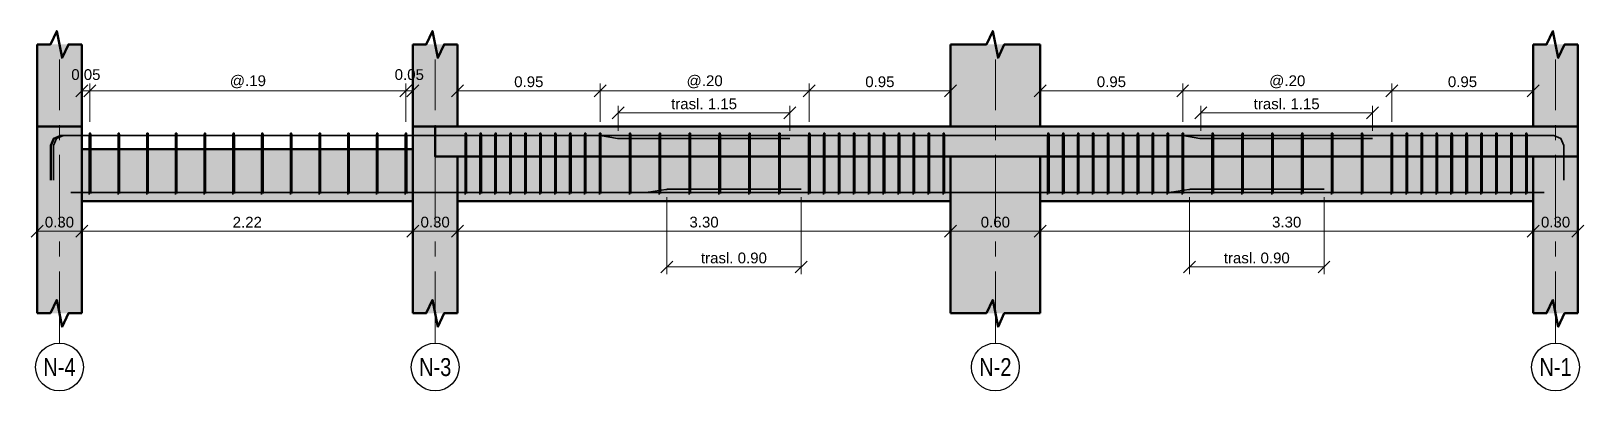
# Model space of a CAD drawing. Header units: metres. Extents: x 99 to 431, y 0 to 4.
# Drawn here: x 199.81 to 210.2, y 1.43 to 3.84 of the extents above; entities that cross this region are included whole.
import ezdxf
from ezdxf.enums import TextEntityAlignment as Align

# ---------------------------------------------------------------- set-up
doc = ezdxf.new("R2010")
doc.units = ezdxf.units.M
doc.linetypes.add('EJE40', pattern=[0.7, 0.48, -0.08, 0.06, -0.08])
for name, color, linetype, lineweight in [('E-ACERO', 1, 'Continuous', 35), ('E-CORTE', 7, 'Continuous', 50), ('E-CORTE-ACH', 254, 'Continuous', 0), ('E-COTA', 7, 'Continuous', 13), ('E-EJES', 1, 'Continuous', 18), ('E-EJES-ID', 7, 'Continuous', 25)]:
    doc.layers.add(name, color=color, linetype=linetype, lineweight=lineweight)
doc.styles.add('ARIAL', font='arial.ttf')
doc.dimstyles.new('COTA40', dxfattribs={"dimtxt": 0.072, "dimasz": 0.048, "dimexe": 0.048, "dimexo": 0.032, "dimgap": 0.024, "dimtad": 1, "dimzin": 0, "dimdsep": 46, "dimtxsty": 'ARIAL', "dimtsz": 0.04, "dimcen": 2.5, "dimclrd": 7, "dimclre": 7, "dimclrt": 7, "dimazin": 3, "dimtfac": 1, "dimtmove": 2, "dimatfit": 3, "dimlwd": 13, "dimlwe": 13})

msp = doc.modelspace()

# ---------------------------------------------------------------- hatches: boundary and pattern name
at = {"layer": 'E-CORTE-ACH'}
for points in [[(200.15, 3.2), (200, 3.2), (199.85, 3.2), (199.85, 3.75), (200.15, 3.75)], [(202.665, 3.2), (202.515, 3.2), (202.365, 3.2), (202.365, 3.75), (202.665, 3.75)], [(206.565, 3.2), (206.265, 3.2), (205.965, 3.2), (205.965, 3.75), (206.565, 3.75)], [(210.165, 3.2), (210.015, 3.2), (209.865, 3.2), (209.865, 3.75), (210.165, 3.75)], [(199.85, 3.2), (200.1242, 3.2), (200.15, 3.2), (200.15, 1.95), (199.85, 1.95)], [(202.365, 2.7), (202.365, 2.85), (202.365, 3), (202.365, 3.025), (202.365, 3.05), (202.365, 3.125), (202.365, 3.2), (202.44, 3.2), (202.515, 3.2), (202.515, 3.1), (202.515, 3), (202.59, 3), (202.665, 3), (202.665, 2.85), (202.665, 2.7), (202.665, 1.95), (202.365, 1.95)], [(202.515, 3.2), (203.0816, 3.2), (210.165, 3.2), (210.165, 3.1318), (210.165, 3), (203.0816, 3), (202.515, 3), (202.515, 3.1852)], [(201.2575, 2.7), (200.15, 2.7), (200.15, 2.875), (200.15, 3.05), (201.2575, 3.05), (202.365, 3.05), (202.365, 2.875), (202.365, 2.7)], [(204.315, 2.7), (202.665, 2.7), (202.665, 2.85), (202.665, 3), (204.315, 3), (205.965, 3), (205.965, 2.85), (205.965, 2.7)], [(206.265, 3), (206.565, 3), (206.565, 2.85), (206.565, 2.7), (206.565, 1.95), (205.965, 1.95), (205.965, 2.7), (205.965, 2.85), (205.965, 3)], [(208.215, 2.7), (206.565, 2.7), (206.565, 2.85), (206.565, 3), (208.215, 3), (209.865, 3), (209.865, 2.85), (209.865, 2.7)], [(209.865, 2.7), (209.865, 2.85), (209.865, 3), (210.015, 3), (210.165, 3), (210.165, 2.85), (210.165, 2.7), (210.165, 1.95), (209.865, 1.95)]]:
    msp.add_hatch(color=256, dxfattribs=at).paths.add_polyline_path(points)

# ---------------------------------------------------------------- linework, layer by layer
at = {"layer": 'E-ACERO'}
for points in [[(208.79, 3.1199), (207.6455, 3.1199), (207.64, 3.1201), (207.6345, 3.1208), (207.5191, 3.14), (207.5136, 3.1407), (207.5081, 3.1409), (200.0067, 3.1409), (199.9596, 3.1214), (199.9401, 3.0743), (199.9401, 2.8409)], [(208.79, 3.1199), (207.6455, 3.1199), (207.64, 3.1201), (207.6345, 3.1208), (207.5191, 3.14), (207.5136, 3.1407), (207.5081, 3.1409), (200.0107, 3.1409), (199.9636, 3.1214), (199.9441, 3.0743), (199.9441, 2.8409)], [(204.89, 3.1199), (203.7455, 3.1199), (203.74, 3.1201), (203.7345, 3.1208), (203.6191, 3.14), (203.6136, 3.1407), (203.6081, 3.1409), (200.0107, 3.1409), (199.9636, 3.1214), (199.9441, 3.0743), (199.9441, 2.8409)], [(208.79, 3.1199), (207.6455, 3.1199), (207.64, 3.1201), (207.6345, 3.1208), (207.5191, 3.14), (207.5136, 3.1407), (207.5081, 3.1409), (200.0267, 3.1409), (199.9796, 3.1214), (199.9601, 3.0743), (199.9601, 2.8409)], [(204.89, 3.1199), (203.7455, 3.1199), (203.74, 3.1201), (203.7345, 3.1208), (203.6191, 3.14), (203.6136, 3.1407), (203.6081, 3.1409), (200.0267, 3.1409), (199.9796, 3.1214), (199.9601, 3.0743), (199.9601, 2.8409)], [(200.2, 2.8393), (200.2, 3.1314), (200.2003, 3.1483), (200.201, 3.1552), (200.2084, 3.1552), (200.2092, 3.1483), (200.2095, 3.1314), (200.2095, 2.8104)], [(200.3922, 2.8393), (200.3922, 3.1314), (200.3925, 3.1483), (200.3933, 3.1552), (200.4007, 3.1552), (200.4014, 3.1483), (200.4018, 3.1314), (200.4018, 2.8104)], [(200.5845, 2.8393), (200.5845, 3.1314), (200.5848, 3.1483), (200.5856, 3.1552), (200.593, 3.1552), (200.5937, 3.1483), (200.594, 3.1314), (200.594, 2.8104)], [(200.7768, 2.8393), (200.7768, 3.1314), (200.7771, 3.1483), (200.7779, 3.1552), (200.7852, 3.1552), (200.786, 3.1483), (200.7863, 3.1314), (200.7863, 2.8104)], [(200.969, 2.8393), (200.969, 3.1314), (200.9694, 3.1483), (200.9701, 3.1552), (200.9775, 3.1552), (200.9783, 3.1483), (200.9786, 3.1314), (200.9786, 2.8104)], [(201.1613, 2.8393), (201.1613, 3.1314), (201.1616, 3.1483), (201.1624, 3.1552), (201.1698, 3.1552), (201.1705, 3.1483), (201.1708, 3.1314), (201.1708, 2.8104)], [(201.3536, 2.8393), (201.3536, 3.1314), (201.3539, 3.1483), (201.3547, 3.1552), (201.362, 3.1552), (201.3628, 3.1483), (201.3631, 3.1314), (201.3631, 2.8104)], [(201.5459, 2.8393), (201.5459, 3.1314), (201.5462, 3.1483), (201.5469, 3.1552), (201.5543, 3.1552), (201.5551, 3.1483), (201.5554, 3.1314), (201.5554, 2.8104)], [(201.7381, 2.8393), (201.7381, 3.1314), (201.7385, 3.1483), (201.7392, 3.1552), (201.7466, 3.1552), (201.7473, 3.1483), (201.7477, 3.1314), (201.7477, 2.8104)], [(201.9304, 2.8393), (201.9304, 3.1314), (201.9307, 3.1483), (201.9315, 3.1552), (201.9389, 3.1552), (201.9396, 3.1483), (201.9399, 3.1314), (201.9399, 2.8104)], [(202.1227, 2.8393), (202.1227, 3.1314), (202.123, 3.1483), (202.1238, 3.1552), (202.1311, 3.1552), (202.1319, 3.1483), (202.1322, 3.1314), (202.1322, 2.8104)], [(202.315, 2.8393), (202.315, 3.1314), (202.3153, 3.1483), (202.316, 3.1552), (202.3234, 3.1552), (202.3242, 3.1483), (202.3245, 3.1314), (202.3245, 2.8104)], [(202.715, 2.8393), (202.715, 3.1314), (202.7153, 3.1483), (202.716, 3.1552), (202.7234, 3.1552), (202.7242, 3.1483), (202.7245, 3.1314), (202.7245, 2.8104)], [(202.815, 2.8393), (202.815, 3.1314), (202.8153, 3.1483), (202.816, 3.1552), (202.8234, 3.1552), (202.8242, 3.1483), (202.8245, 3.1314), (202.8245, 2.8104)], [(202.915, 2.8393), (202.915, 3.1314), (202.9153, 3.1483), (202.916, 3.1552), (202.9234, 3.1552), (202.9242, 3.1483), (202.9245, 3.1314), (202.9245, 2.8104)], [(203.015, 2.8393), (203.015, 3.1314), (203.0153, 3.1483), (203.016, 3.1552), (203.0234, 3.1552), (203.0242, 3.1483), (203.0245, 3.1314), (203.0245, 2.8104)], [(203.115, 2.8393), (203.115, 3.1314), (203.1153, 3.1483), (203.116, 3.1552), (203.1234, 3.1552), (203.1242, 3.1483), (203.1245, 3.1314), (203.1245, 2.8104)], [(203.215, 2.8393), (203.215, 3.1314), (203.2153, 3.1483), (203.216, 3.1552), (203.2234, 3.1552), (203.2242, 3.1483), (203.2245, 3.1314), (203.2245, 2.8104)], [(203.315, 2.8393), (203.315, 3.1314), (203.3153, 3.1483), (203.316, 3.1552), (203.3234, 3.1552), (203.3242, 3.1483), (203.3245, 3.1314), (203.3245, 2.8104)], [(203.415, 2.8393), (203.415, 3.1314), (203.4153, 3.1483), (203.416, 3.1552), (203.4234, 3.1552), (203.4242, 3.1483), (203.4245, 3.1314), (203.4245, 2.8104)], [(203.515, 2.8393), (203.515, 3.1314), (203.5153, 3.1483), (203.516, 3.1552), (203.5234, 3.1552), (203.5242, 3.1483), (203.5245, 3.1314), (203.5245, 2.8104)], [(203.615, 2.8393), (203.615, 3.1314), (203.6153, 3.1483), (203.616, 3.1552), (203.6234, 3.1552), (203.6242, 3.1483), (203.6245, 3.1314), (203.6245, 2.8104)], [(210.0709, 2.8409), (210.0709, 3.0743), (210.0513, 3.1214), (210.0042, 3.1409), (203.74, 3.1409)], [(210.0709, 2.8409), (210.0709, 3.0743), (210.0513, 3.1214), (210.0042, 3.1409), (203.74, 3.1409)], [(203.815, 2.8393), (203.815, 3.1314), (203.8153, 3.1483), (203.816, 3.1552), (203.8234, 3.1552), (203.8242, 3.1483), (203.8245, 3.1314), (203.8245, 2.8104)], [(204.015, 2.8393), (204.015, 3.1314), (204.0153, 3.1483), (204.016, 3.1552), (204.0234, 3.1552), (204.0242, 3.1483), (204.0245, 3.1314), (204.0245, 2.8104)], [(204.215, 2.8393), (204.215, 3.1314), (204.2153, 3.1483), (204.216, 3.1552), (204.2234, 3.1552), (204.2242, 3.1483), (204.2245, 3.1314), (204.2245, 2.8104)], [(204.415, 2.8393), (204.415, 3.1314), (204.4153, 3.1483), (204.416, 3.1552), (204.4234, 3.1552), (204.4242, 3.1483), (204.4245, 3.1314), (204.4245, 2.8104)], [(204.615, 2.8393), (204.615, 3.1314), (204.6153, 3.1483), (204.616, 3.1552), (204.6234, 3.1552), (204.6242, 3.1483), (204.6245, 3.1314), (204.6245, 2.8104)], [(204.815, 2.8393), (204.815, 3.1314), (204.8153, 3.1483), (204.816, 3.1552), (204.8234, 3.1552), (204.8242, 3.1483), (204.8245, 3.1314), (204.8245, 2.8104)], [(205.015, 2.8393), (205.015, 3.1314), (205.0153, 3.1483), (205.016, 3.1552), (205.0234, 3.1552), (205.0242, 3.1483), (205.0245, 3.1314), (205.0245, 2.8104)], [(205.115, 2.8393), (205.115, 3.1314), (205.1153, 3.1483), (205.116, 3.1552), (205.1234, 3.1552), (205.1242, 3.1483), (205.1245, 3.1314), (205.1245, 2.8104)], [(205.215, 2.8393), (205.215, 3.1314), (205.2153, 3.1483), (205.216, 3.1552), (205.2234, 3.1552), (205.2242, 3.1483), (205.2245, 3.1314), (205.2245, 2.8104)], [(205.315, 2.8393), (205.315, 3.1314), (205.3153, 3.1483), (205.316, 3.1552), (205.3234, 3.1552), (205.3242, 3.1483), (205.3245, 3.1314), (205.3245, 2.8104)], [(205.415, 2.8393), (205.415, 3.1314), (205.4153, 3.1483), (205.416, 3.1552), (205.4234, 3.1552), (205.4242, 3.1483), (205.4245, 3.1314), (205.4245, 2.8104)], [(205.515, 2.8393), (205.515, 3.1314), (205.5153, 3.1483), (205.516, 3.1552), (205.5234, 3.1552), (205.5242, 3.1483), (205.5245, 3.1314), (205.5245, 2.8104)], [(205.615, 2.8393), (205.615, 3.1314), (205.6153, 3.1483), (205.616, 3.1552), (205.6234, 3.1552), (205.6242, 3.1483), (205.6245, 3.1314), (205.6245, 2.8104)], [(205.715, 2.8393), (205.715, 3.1314), (205.7153, 3.1483), (205.716, 3.1552), (205.7234, 3.1552), (205.7242, 3.1483), (205.7245, 3.1314), (205.7245, 2.8104)], [(205.815, 2.8393), (205.815, 3.1314), (205.8153, 3.1483), (205.816, 3.1552), (205.8234, 3.1552), (205.8242, 3.1483), (205.8245, 3.1314), (205.8245, 2.8104)], [(205.915, 2.8393), (205.915, 3.1314), (205.9153, 3.1483), (205.916, 3.1552), (205.9234, 3.1552), (205.9242, 3.1483), (205.9245, 3.1314), (205.9245, 2.8104)], [(206.615, 2.8393), (206.615, 3.1314), (206.6153, 3.1483), (206.616, 3.1552), (206.6234, 3.1552), (206.6242, 3.1483), (206.6245, 3.1314), (206.6245, 2.8104)], [(206.715, 2.8393), (206.715, 3.1314), (206.7153, 3.1483), (206.716, 3.1552), (206.7234, 3.1552), (206.7242, 3.1483), (206.7245, 3.1314), (206.7245, 2.8104)], [(206.815, 2.8393), (206.815, 3.1314), (206.8153, 3.1483), (206.816, 3.1552), (206.8234, 3.1552), (206.8242, 3.1483), (206.8245, 3.1314), (206.8245, 2.8104)], [(206.915, 2.8393), (206.915, 3.1314), (206.9153, 3.1483), (206.916, 3.1552), (206.9234, 3.1552), (206.9242, 3.1483), (206.9245, 3.1314), (206.9245, 2.8104)], [(207.015, 2.8393), (207.015, 3.1314), (207.0153, 3.1483), (207.016, 3.1552), (207.0234, 3.1552), (207.0242, 3.1483), (207.0245, 3.1314), (207.0245, 2.8104)], [(207.115, 2.8393), (207.115, 3.1314), (207.1153, 3.1483), (207.116, 3.1552), (207.1234, 3.1552), (207.1242, 3.1483), (207.1245, 3.1314), (207.1245, 2.8104)], [(207.215, 2.8393), (207.215, 3.1314), (207.2153, 3.1483), (207.216, 3.1552), (207.2234, 3.1552), (207.2242, 3.1483), (207.2245, 3.1314), (207.2245, 2.8104)], [(207.315, 2.8393), (207.315, 3.1314), (207.3153, 3.1483), (207.316, 3.1552), (207.3234, 3.1552), (207.3242, 3.1483), (207.3245, 3.1314), (207.3245, 2.8104)], [(207.415, 2.8393), (207.415, 3.1314), (207.4153, 3.1483), (207.416, 3.1552), (207.4234, 3.1552), (207.4242, 3.1483), (207.4245, 3.1314), (207.4245, 2.8104)], [(207.515, 2.8393), (207.515, 3.1314), (207.5153, 3.1483), (207.516, 3.1552), (207.5234, 3.1552), (207.5242, 3.1483), (207.5245, 3.1314), (207.5245, 2.8104)], [(210.0709, 2.8409), (210.0709, 3.0743), (210.0513, 3.1214), (210.0042, 3.1409), (207.64, 3.1409)], [(210.0709, 2.8409), (210.0709, 3.0743), (210.0513, 3.1214), (210.0042, 3.1409), (207.64, 3.1409)], [(210.0709, 2.8409), (210.0709, 3.0743), (210.0513, 3.1214), (210.0042, 3.1409), (207.64, 3.1409)], [(207.715, 2.8393), (207.715, 3.1314), (207.7153, 3.1483), (207.716, 3.1552), (207.7234, 3.1552), (207.7242, 3.1483), (207.7245, 3.1314), (207.7245, 2.8104)], [(207.915, 2.8393), (207.915, 3.1314), (207.9153, 3.1483), (207.916, 3.1552), (207.9234, 3.1552), (207.9242, 3.1483), (207.9245, 3.1314), (207.9245, 2.8104)], [(208.115, 2.8393), (208.115, 3.1314), (208.1153, 3.1483), (208.116, 3.1552), (208.1234, 3.1552), (208.1242, 3.1483), (208.1245, 3.1314), (208.1245, 2.8104)], [(208.315, 2.8393), (208.315, 3.1314), (208.3153, 3.1483), (208.316, 3.1552), (208.3234, 3.1552), (208.3242, 3.1483), (208.3245, 3.1314), (208.3245, 2.8104)], [(208.515, 2.8393), (208.515, 3.1314), (208.5153, 3.1483), (208.516, 3.1552), (208.5234, 3.1552), (208.5242, 3.1483), (208.5245, 3.1314), (208.5245, 2.8104)], [(208.715, 2.8393), (208.715, 3.1314), (208.7153, 3.1483), (208.716, 3.1552), (208.7234, 3.1552), (208.7242, 3.1483), (208.7245, 3.1314), (208.7245, 2.8104)], [(208.915, 2.8393), (208.915, 3.1314), (208.9153, 3.1483), (208.916, 3.1552), (208.9234, 3.1552), (208.9242, 3.1483), (208.9245, 3.1314), (208.9245, 2.8104)], [(209.015, 2.8393), (209.015, 3.1314), (209.0153, 3.1483), (209.016, 3.1552), (209.0234, 3.1552), (209.0242, 3.1483), (209.0245, 3.1314), (209.0245, 2.8104)], [(209.115, 2.8393), (209.115, 3.1314), (209.1153, 3.1483), (209.116, 3.1552), (209.1234, 3.1552), (209.1242, 3.1483), (209.1245, 3.1314), (209.1245, 2.8104)], [(209.215, 2.8393), (209.215, 3.1314), (209.2153, 3.1483), (209.216, 3.1552), (209.2234, 3.1552), (209.2242, 3.1483), (209.2245, 3.1314), (209.2245, 2.8104)], [(209.315, 2.8393), (209.315, 3.1314), (209.3153, 3.1483), (209.316, 3.1552), (209.3234, 3.1552), (209.3242, 3.1483), (209.3245, 3.1314), (209.3245, 2.8104)], [(209.415, 2.8393), (209.415, 3.1314), (209.4153, 3.1483), (209.416, 3.1552), (209.4234, 3.1552), (209.4242, 3.1483), (209.4245, 3.1314), (209.4245, 2.8104)], [(209.515, 2.8393), (209.515, 3.1314), (209.5153, 3.1483), (209.516, 3.1552), (209.5234, 3.1552), (209.5242, 3.1483), (209.5245, 3.1314), (209.5245, 2.8104)], [(209.615, 2.8393), (209.615, 3.1314), (209.6153, 3.1483), (209.616, 3.1552), (209.6234, 3.1552), (209.6242, 3.1483), (209.6245, 3.1314), (209.6245, 2.8104)], [(209.715, 2.8393), (209.715, 3.1314), (209.7153, 3.1483), (209.716, 3.1552), (209.7234, 3.1552), (209.7242, 3.1483), (209.7245, 3.1314), (209.7245, 2.8104)], [(209.815, 2.8393), (209.815, 3.1314), (209.8153, 3.1483), (209.816, 3.1552), (209.8234, 3.1552), (209.8242, 3.1483), (209.8245, 3.1314), (209.8245, 2.8104)], [(200.2, 2.8393), (200.2, 2.7854)], [(200.2095, 2.8104), (200.2095, 2.7733)], [(200.3922, 2.8393), (200.3922, 2.7854)], [(200.4018, 2.8104), (200.4018, 2.7733)], [(200.5845, 2.8393), (200.5845, 2.7854)], [(200.594, 2.8104), (200.594, 2.7733)], [(200.7768, 2.8393), (200.7768, 2.7854)], [(200.7863, 2.8104), (200.7863, 2.7733)], [(200.969, 2.8393), (200.969, 2.7854)], [(200.9786, 2.8104), (200.9786, 2.7733)], [(201.1613, 2.8393), (201.1613, 2.7854)], [(201.1708, 2.8104), (201.1708, 2.7733)], [(201.3536, 2.8393), (201.3536, 2.7854)], [(201.3631, 2.8104), (201.3631, 2.7733)], [(201.5459, 2.8393), (201.5459, 2.7854)], [(201.5554, 2.8104), (201.5554, 2.7733)], [(201.7381, 2.8393), (201.7381, 2.7854)], [(201.7477, 2.8104), (201.7477, 2.7733)], [(201.9304, 2.8393), (201.9304, 2.7854)], [(201.9399, 2.8104), (201.9399, 2.7733)], [(202.1227, 2.8393), (202.1227, 2.7854)], [(202.1322, 2.8104), (202.1322, 2.7733)], [(202.315, 2.8393), (202.315, 2.7854)], [(202.3245, 2.8104), (202.3245, 2.7733)], [(202.715, 2.8393), (202.715, 2.7854)], [(202.7245, 2.8104), (202.7245, 2.7733)], [(202.815, 2.8393), (202.815, 2.7854)], [(202.8245, 2.8104), (202.8245, 2.7733)], [(202.915, 2.8393), (202.915, 2.7854)], [(202.9245, 2.8104), (202.9245, 2.7733)], [(203.015, 2.8393), (203.015, 2.7854)], [(203.0245, 2.8104), (203.0245, 2.7733)], [(203.115, 2.8393), (203.115, 2.7854)], [(203.1245, 2.8104), (203.1245, 2.7733)], [(203.215, 2.8393), (203.215, 2.7854)], [(203.2245, 2.8104), (203.2245, 2.7733)], [(203.315, 2.8393), (203.315, 2.7854)], [(203.3245, 2.8104), (203.3245, 2.7733)], [(203.415, 2.8393), (203.415, 2.7854)], [(203.4245, 2.8104), (203.4245, 2.7733)], [(203.515, 2.8393), (203.515, 2.7854)], [(203.5245, 2.8104), (203.5245, 2.7733)], [(203.615, 2.8393), (203.615, 2.7854)], [(203.6245, 2.8104), (203.6245, 2.7733)], [(203.815, 2.8393), (203.815, 2.7854)], [(203.8245, 2.8104), (203.8245, 2.7733)], [(204.015, 2.8393), (204.015, 2.7854)], [(204.0245, 2.8104), (204.0245, 2.7733)], [(204.215, 2.8393), (204.215, 2.7854)], [(204.2245, 2.8104), (204.2245, 2.7733)], [(204.415, 2.8393), (204.415, 2.7854)], [(204.4245, 2.8104), (204.4245, 2.7733)], [(204.615, 2.8393), (204.615, 2.7854)], [(204.6245, 2.8104), (204.6245, 2.7733)], [(204.815, 2.8393), (204.815, 2.7854)], [(204.8245, 2.8104), (204.8245, 2.7733)], [(205.015, 2.8393), (205.015, 2.7854)], [(205.0245, 2.8104), (205.0245, 2.7733)], [(205.115, 2.8393), (205.115, 2.7854)], [(205.1245, 2.8104), (205.1245, 2.7733)], [(205.215, 2.8393), (205.215, 2.7854)], [(205.2245, 2.8104), (205.2245, 2.7733)], [(205.315, 2.8393), (205.315, 2.7854)], [(205.3245, 2.8104), (205.3245, 2.7733)], [(205.415, 2.8393), (205.415, 2.7854)], [(205.4245, 2.8104), (205.4245, 2.7733)], [(205.515, 2.8393), (205.515, 2.7854)], [(205.5245, 2.8104), (205.5245, 2.7733)], [(205.615, 2.8393), (205.615, 2.7854)], [(205.6245, 2.8104), (205.6245, 2.7733)], [(205.715, 2.8393), (205.715, 2.7854)], [(205.7245, 2.8104), (205.7245, 2.7733)], [(205.815, 2.8393), (205.815, 2.7854)], [(205.8245, 2.8104), (205.8245, 2.7733)], [(205.915, 2.8393), (205.915, 2.7854)], [(205.9245, 2.8104), (205.9245, 2.7733)], [(206.615, 2.8393), (206.615, 2.7854)], [(206.6245, 2.8104), (206.6245, 2.7733)], [(206.715, 2.8393), (206.715, 2.7854)], [(206.7245, 2.8104), (206.7245, 2.7733)], [(206.815, 2.8393), (206.815, 2.7854)], [(206.8245, 2.8104), (206.8245, 2.7733)], [(206.915, 2.8393), (206.915, 2.7854)], [(206.9245, 2.8104), (206.9245, 2.7733)], [(207.015, 2.8393), (207.015, 2.7854)], [(207.0245, 2.8104), (207.0245, 2.7733)], [(207.115, 2.8393), (207.115, 2.7854)], [(207.1245, 2.8104), (207.1245, 2.7733)], [(207.215, 2.8393), (207.215, 2.7854)], [(207.2245, 2.8104), (207.2245, 2.7733)], [(207.315, 2.8393), (207.315, 2.7854)], [(207.3245, 2.8104), (207.3245, 2.7733)], [(207.415, 2.8393), (207.415, 2.7854)], [(207.4245, 2.8104), (207.4245, 2.7733)], [(207.515, 2.8393), (207.515, 2.7854)], [(207.5245, 2.8104), (207.5245, 2.7733)], [(207.715, 2.8393), (207.715, 2.7854)], [(207.7245, 2.8104), (207.7245, 2.7733)], [(207.915, 2.8393), (207.915, 2.7854)], [(207.9245, 2.8104), (207.9245, 2.7733)], [(208.115, 2.8393), (208.115, 2.7854)], [(208.1245, 2.8104), (208.1245, 2.7733)], [(208.315, 2.8393), (208.315, 2.7854)], [(208.3245, 2.8104), (208.3245, 2.7733)], [(208.515, 2.8393), (208.515, 2.7854)], [(208.5245, 2.8104), (208.5245, 2.7733)], [(208.715, 2.8393), (208.715, 2.7854)], [(208.7245, 2.8104), (208.7245, 2.7733)], [(208.915, 2.8393), (208.915, 2.7854)], [(208.9245, 2.8104), (208.9245, 2.7733)], [(209.015, 2.8393), (209.015, 2.7854)], [(209.0245, 2.8104), (209.0245, 2.7733)], [(209.115, 2.8393), (209.115, 2.7854)], [(209.1245, 2.8104), (209.1245, 2.7733)], [(209.215, 2.8393), (209.215, 2.7854)], [(209.2245, 2.8104), (209.2245, 2.7733)], [(209.315, 2.8393), (209.315, 2.7854)], [(209.3245, 2.8104), (209.3245, 2.7733)], [(209.415, 2.8393), (209.415, 2.7854)], [(209.4245, 2.8104), (209.4245, 2.7733)], [(209.515, 2.8393), (209.515, 2.7854)], [(209.5245, 2.8104), (209.5245, 2.7733)], [(209.615, 2.8393), (209.615, 2.7854)], [(209.6245, 2.8104), (209.6245, 2.7733)], [(209.715, 2.8393), (209.715, 2.7854)], [(209.7245, 2.8104), (209.7245, 2.7733)], [(209.815, 2.8393), (209.815, 2.7854)], [(209.8245, 2.8104), (209.8245, 2.7733)], [(208.465, 2.7801), (207.5705, 2.7801), (207.565, 2.7799), (207.5595, 2.7792), (207.4441, 2.76), (207.4386, 2.7593), (207.4331, 2.759), (200.0771, 2.759)], [(204.965, 2.7801), (204.0705, 2.7801), (204.065, 2.7799), (204.0595, 2.7792), (203.9441, 2.76), (203.9386, 2.7593), (203.9331, 2.759), (200.0771, 2.759)], [(208.465, 2.7801), (207.5705, 2.7801), (207.565, 2.7799), (207.5595, 2.7792), (207.4441, 2.76), (207.4386, 2.7593), (207.4331, 2.759), (200.0771, 2.759)], [(204.965, 2.7801), (204.0705, 2.7801), (204.065, 2.7799), (204.0595, 2.7792), (203.9441, 2.76), (203.9386, 2.7593), (203.9331, 2.759), (200.0771, 2.759)], [(200.2, 2.7854), (200.2, 2.7686)], [(200.2, 2.7686), (200.2, 2.7595)], [(200.2, 2.7595), (200.2, 2.7517)], [(200.2, 2.7517), (200.2, 2.7448)], [(200.2095, 2.7733), (200.2095, 2.7565)], [(200.2095, 2.7565), (200.2095, 2.7513)], [(200.3922, 2.7854), (200.3922, 2.7686)], [(200.3922, 2.7686), (200.3922, 2.7595)], [(200.3922, 2.7595), (200.3922, 2.7517)], [(200.3922, 2.7517), (200.3922, 2.7448)], [(200.4018, 2.7733), (200.4018, 2.7565)], [(200.4018, 2.7565), (200.4018, 2.7513)], [(200.5845, 2.7854), (200.5845, 2.7686)], [(200.5845, 2.7686), (200.5845, 2.7595)], [(200.5845, 2.7595), (200.5845, 2.7517)], [(200.5845, 2.7517), (200.5845, 2.7448)], [(200.594, 2.7733), (200.594, 2.7565)], [(200.594, 2.7565), (200.594, 2.7513)], [(200.7768, 2.7854), (200.7768, 2.7686)], [(200.7768, 2.7686), (200.7768, 2.7595)], [(200.7768, 2.7595), (200.7768, 2.7517)], [(200.7768, 2.7517), (200.7768, 2.7448)], [(200.7863, 2.7733), (200.7863, 2.7565)], [(200.7863, 2.7565), (200.7863, 2.7513)], [(200.969, 2.7854), (200.969, 2.7686)], [(200.969, 2.7686), (200.969, 2.7595)], [(200.969, 2.7595), (200.969, 2.7517)], [(200.969, 2.7517), (200.969, 2.7448)], [(200.9786, 2.7733), (200.9786, 2.7565)], [(200.9786, 2.7565), (200.9786, 2.7513)], [(201.1613, 2.7854), (201.1613, 2.7686)], [(201.1613, 2.7686), (201.1613, 2.7595)], [(201.1613, 2.7595), (201.1613, 2.7517)], [(201.1613, 2.7517), (201.1613, 2.7448)], [(201.1708, 2.7733), (201.1708, 2.7565)], [(201.1708, 2.7565), (201.1708, 2.7513)], [(201.3536, 2.7854), (201.3536, 2.7686)], [(201.3536, 2.7686), (201.3536, 2.7595)], [(201.3536, 2.7595), (201.3536, 2.7517)], [(201.3536, 2.7517), (201.3536, 2.7448)], [(201.3631, 2.7733), (201.3631, 2.7565)], [(201.3631, 2.7565), (201.3631, 2.7513)], [(201.5459, 2.7854), (201.5459, 2.7686)], [(201.5459, 2.7686), (201.5459, 2.7595)], [(201.5459, 2.7595), (201.5459, 2.7517)], [(201.5459, 2.7517), (201.5459, 2.7448)], [(201.5554, 2.7733), (201.5554, 2.7565)], [(201.5554, 2.7565), (201.5554, 2.7513)], [(201.7381, 2.7854), (201.7381, 2.7686)], [(201.7381, 2.7686), (201.7381, 2.7595)], [(201.7381, 2.7595), (201.7381, 2.7517)], [(201.7381, 2.7517), (201.7381, 2.7448)], [(201.7477, 2.7733), (201.7477, 2.7565)], [(201.7477, 2.7565), (201.7477, 2.7513)], [(201.9304, 2.7854), (201.9304, 2.7686)], [(201.9304, 2.7686), (201.9304, 2.7595)], [(201.9304, 2.7595), (201.9304, 2.7517)], [(201.9304, 2.7517), (201.9304, 2.7448)], [(201.9399, 2.7733), (201.9399, 2.7565)], [(201.9399, 2.7565), (201.9399, 2.7513)], [(202.1227, 2.7854), (202.1227, 2.7686)], [(202.1227, 2.7686), (202.1227, 2.7595)], [(202.1227, 2.7595), (202.1227, 2.7517)], [(202.1227, 2.7517), (202.1227, 2.7448)], [(202.1322, 2.7733), (202.1322, 2.7565)], [(202.1322, 2.7565), (202.1322, 2.7513)], [(202.315, 2.7854), (202.315, 2.7686)], [(202.315, 2.7686), (202.315, 2.7595)], [(202.315, 2.7595), (202.315, 2.7517)], [(202.315, 2.7517), (202.315, 2.7448)], [(202.3245, 2.7733), (202.3245, 2.7565)], [(202.3245, 2.7565), (202.3245, 2.7513)], [(202.715, 2.7854), (202.715, 2.7686)], [(202.715, 2.7686), (202.715, 2.7595)], [(202.715, 2.7595), (202.715, 2.7517)], [(202.715, 2.7517), (202.715, 2.7448)], [(202.7245, 2.7733), (202.7245, 2.7565)], [(202.7245, 2.7565), (202.7245, 2.7513)], [(202.815, 2.7854), (202.815, 2.7686)], [(202.815, 2.7686), (202.815, 2.7595)], [(202.815, 2.7595), (202.815, 2.7517)], [(202.815, 2.7517), (202.815, 2.7448)], [(202.8245, 2.7733), (202.8245, 2.7565)], [(202.8245, 2.7565), (202.8245, 2.7513)], [(202.915, 2.7854), (202.915, 2.7686)], [(202.915, 2.7686), (202.915, 2.7595)], [(202.915, 2.7595), (202.915, 2.7517)], [(202.915, 2.7517), (202.915, 2.7448)], [(202.9245, 2.7733), (202.9245, 2.7565)], [(202.9245, 2.7565), (202.9245, 2.7513)], [(203.015, 2.7854), (203.015, 2.7686)], [(203.015, 2.7686), (203.015, 2.7595)], [(203.015, 2.7595), (203.015, 2.7517)], [(203.015, 2.7517), (203.015, 2.7448)], [(203.0245, 2.7733), (203.0245, 2.7565)], [(203.0245, 2.7565), (203.0245, 2.7513)], [(203.115, 2.7854), (203.115, 2.7686)], [(203.115, 2.7686), (203.115, 2.7595)], [(203.115, 2.7595), (203.115, 2.7517)], [(203.115, 2.7517), (203.115, 2.7448)], [(203.1245, 2.7733), (203.1245, 2.7565)], [(203.1245, 2.7565), (203.1245, 2.7513)], [(203.215, 2.7854), (203.215, 2.7686)], [(203.215, 2.7686), (203.215, 2.7595)], [(203.215, 2.7595), (203.215, 2.7517)], [(203.215, 2.7517), (203.215, 2.7448)], [(203.2245, 2.7733), (203.2245, 2.7565)], [(203.2245, 2.7565), (203.2245, 2.7513)], [(203.315, 2.7854), (203.315, 2.7686)], [(203.315, 2.7686), (203.315, 2.7595)], [(203.315, 2.7595), (203.315, 2.7517)], [(203.315, 2.7517), (203.315, 2.7448)], [(203.3245, 2.7733), (203.3245, 2.7565)], [(203.3245, 2.7565), (203.3245, 2.7513)], [(203.415, 2.7854), (203.415, 2.7686)], [(203.415, 2.7686), (203.415, 2.7595)], [(203.415, 2.7595), (203.415, 2.7517)], [(203.415, 2.7517), (203.415, 2.7448)], [(203.4245, 2.7733), (203.4245, 2.7565)], [(203.4245, 2.7565), (203.4245, 2.7513)], [(203.515, 2.7854), (203.515, 2.7686)], [(203.515, 2.7686), (203.515, 2.7595)], [(203.515, 2.7595), (203.515, 2.7517)], [(203.515, 2.7517), (203.515, 2.7448)], [(203.5245, 2.7733), (203.5245, 2.7565)], [(203.5245, 2.7565), (203.5245, 2.7513)], [(203.615, 2.7854), (203.615, 2.7686)], [(203.615, 2.7686), (203.615, 2.7595)], [(203.615, 2.7595), (203.615, 2.7517)], [(203.615, 2.7517), (203.615, 2.7448)], [(203.6245, 2.7733), (203.6245, 2.7565)], [(203.6245, 2.7565), (203.6245, 2.7513)], [(203.815, 2.7854), (203.815, 2.7686)], [(203.815, 2.7686), (203.815, 2.7595)], [(203.815, 2.7595), (203.815, 2.7517)], [(203.815, 2.7517), (203.815, 2.7448)], [(203.8245, 2.7733), (203.8245, 2.7565)], [(203.8245, 2.7565), (203.8245, 2.7513)], [(204.015, 2.7854), (204.015, 2.7686)], [(204.015, 2.7686), (204.015, 2.7595)], [(204.015, 2.7595), (204.015, 2.7517)], [(204.015, 2.7517), (204.015, 2.7448)], [(204.0245, 2.7733), (204.0245, 2.7565)], [(204.0245, 2.7565), (204.0245, 2.7513)], [(209.9378, 2.759), (204.065, 2.759)], [(209.9378, 2.759), (204.065, 2.759)], [(204.215, 2.7854), (204.215, 2.7686)], [(204.215, 2.7686), (204.215, 2.7595)], [(204.215, 2.7595), (204.215, 2.7517)], [(204.215, 2.7517), (204.215, 2.7448)], [(204.2245, 2.7733), (204.2245, 2.7565)], [(204.2245, 2.7565), (204.2245, 2.7513)], [(204.415, 2.7854), (204.415, 2.7686)], [(204.415, 2.7686), (204.415, 2.7595)], [(204.415, 2.7595), (204.415, 2.7517)], [(204.415, 2.7517), (204.415, 2.7448)], [(204.4245, 2.7733), (204.4245, 2.7565)], [(204.4245, 2.7565), (204.4245, 2.7513)], [(204.615, 2.7854), (204.615, 2.7686)], [(204.615, 2.7686), (204.615, 2.7595)], [(204.615, 2.7595), (204.615, 2.7517)], [(204.615, 2.7517), (204.615, 2.7448)], [(204.6245, 2.7733), (204.6245, 2.7565)], [(204.6245, 2.7565), (204.6245, 2.7513)], [(204.815, 2.7854), (204.815, 2.7686)], [(204.815, 2.7686), (204.815, 2.7595)], [(204.815, 2.7595), (204.815, 2.7517)], [(204.815, 2.7517), (204.815, 2.7448)], [(204.8245, 2.7733), (204.8245, 2.7565)], [(204.8245, 2.7565), (204.8245, 2.7513)], [(205.015, 2.7854), (205.015, 2.7686)], [(205.015, 2.7686), (205.015, 2.7595)], [(205.015, 2.7595), (205.015, 2.7517)], [(205.015, 2.7517), (205.015, 2.7448)], [(205.0245, 2.7733), (205.0245, 2.7565)], [(205.0245, 2.7565), (205.0245, 2.7513)], [(205.115, 2.7854), (205.115, 2.7686)], [(205.115, 2.7686), (205.115, 2.7595)], [(205.115, 2.7595), (205.115, 2.7517)], [(205.115, 2.7517), (205.115, 2.7448)], [(205.1245, 2.7733), (205.1245, 2.7565)], [(205.1245, 2.7565), (205.1245, 2.7513)], [(205.215, 2.7854), (205.215, 2.7686)], [(205.215, 2.7686), (205.215, 2.7595)], [(205.215, 2.7595), (205.215, 2.7517)], [(205.215, 2.7517), (205.215, 2.7448)], [(205.2245, 2.7733), (205.2245, 2.7565)], [(205.2245, 2.7565), (205.2245, 2.7513)], [(205.315, 2.7854), (205.315, 2.7686)], [(205.315, 2.7686), (205.315, 2.7595)], [(205.315, 2.7595), (205.315, 2.7517)], [(205.315, 2.7517), (205.315, 2.7448)], [(205.3245, 2.7733), (205.3245, 2.7565)], [(205.3245, 2.7565), (205.3245, 2.7513)], [(205.415, 2.7854), (205.415, 2.7686)], [(205.415, 2.7686), (205.415, 2.7595)], [(205.415, 2.7595), (205.415, 2.7517)], [(205.415, 2.7517), (205.415, 2.7448)], [(205.4245, 2.7733), (205.4245, 2.7565)], [(205.4245, 2.7565), (205.4245, 2.7513)], [(205.515, 2.7854), (205.515, 2.7686)], [(205.515, 2.7686), (205.515, 2.7595)], [(205.515, 2.7595), (205.515, 2.7517)], [(205.515, 2.7517), (205.515, 2.7448)], [(205.5245, 2.7733), (205.5245, 2.7565)], [(205.5245, 2.7565), (205.5245, 2.7513)], [(205.615, 2.7854), (205.615, 2.7686)], [(205.615, 2.7686), (205.615, 2.7595)], [(205.615, 2.7595), (205.615, 2.7517)], [(205.615, 2.7517), (205.615, 2.7448)], [(205.6245, 2.7733), (205.6245, 2.7565)], [(205.6245, 2.7565), (205.6245, 2.7513)], [(205.715, 2.7854), (205.715, 2.7686)], [(205.715, 2.7686), (205.715, 2.7595)], [(205.715, 2.7595), (205.715, 2.7517)], [(205.715, 2.7517), (205.715, 2.7448)], [(205.7245, 2.7733), (205.7245, 2.7565)], [(205.7245, 2.7565), (205.7245, 2.7513)], [(205.815, 2.7854), (205.815, 2.7686)], [(205.815, 2.7686), (205.815, 2.7595)], [(205.815, 2.7595), (205.815, 2.7517)], [(205.815, 2.7517), (205.815, 2.7448)], [(205.8245, 2.7733), (205.8245, 2.7565)], [(205.8245, 2.7565), (205.8245, 2.7513)], [(205.915, 2.7854), (205.915, 2.7686)], [(205.915, 2.7686), (205.915, 2.7595)], [(205.915, 2.7595), (205.915, 2.7517)], [(205.915, 2.7517), (205.915, 2.7448)], [(205.9245, 2.7733), (205.9245, 2.7565)], [(205.9245, 2.7565), (205.9245, 2.7513)], [(206.615, 2.7854), (206.615, 2.7686)], [(206.615, 2.7686), (206.615, 2.7595)], [(206.615, 2.7595), (206.615, 2.7517)], [(206.615, 2.7517), (206.615, 2.7448)], [(206.6245, 2.7733), (206.6245, 2.7565)], [(206.6245, 2.7565), (206.6245, 2.7513)], [(206.715, 2.7854), (206.715, 2.7686)], [(206.715, 2.7686), (206.715, 2.7595)], [(206.715, 2.7595), (206.715, 2.7517)], [(206.715, 2.7517), (206.715, 2.7448)], [(206.7245, 2.7733), (206.7245, 2.7565)], [(206.7245, 2.7565), (206.7245, 2.7513)], [(206.815, 2.7854), (206.815, 2.7686)], [(206.815, 2.7686), (206.815, 2.7595)], [(206.815, 2.7595), (206.815, 2.7517)], [(206.815, 2.7517), (206.815, 2.7448)], [(206.8245, 2.7733), (206.8245, 2.7565)], [(206.8245, 2.7565), (206.8245, 2.7513)], [(206.915, 2.7854), (206.915, 2.7686)], [(206.915, 2.7686), (206.915, 2.7595)], [(206.915, 2.7595), (206.915, 2.7517)], [(206.915, 2.7517), (206.915, 2.7448)], [(206.9245, 2.7733), (206.9245, 2.7565)], [(206.9245, 2.7565), (206.9245, 2.7513)], [(207.015, 2.7854), (207.015, 2.7686)], [(207.015, 2.7686), (207.015, 2.7595)], [(207.015, 2.7595), (207.015, 2.7517)], [(207.015, 2.7517), (207.015, 2.7448)], [(207.0245, 2.7733), (207.0245, 2.7565)], [(207.0245, 2.7565), (207.0245, 2.7513)], [(207.115, 2.7854), (207.115, 2.7686)], [(207.115, 2.7686), (207.115, 2.7595)], [(207.115, 2.7595), (207.115, 2.7517)], [(207.115, 2.7517), (207.115, 2.7448)], [(207.1245, 2.7733), (207.1245, 2.7565)], [(207.1245, 2.7565), (207.1245, 2.7513)], [(207.215, 2.7854), (207.215, 2.7686)], [(207.215, 2.7686), (207.215, 2.7595)], [(207.215, 2.7595), (207.215, 2.7517)], [(207.215, 2.7517), (207.215, 2.7448)], [(207.2245, 2.7733), (207.2245, 2.7565)], [(207.2245, 2.7565), (207.2245, 2.7513)], [(207.315, 2.7854), (207.315, 2.7686)], [(207.315, 2.7686), (207.315, 2.7595)], [(207.315, 2.7595), (207.315, 2.7517)], [(207.315, 2.7517), (207.315, 2.7448)], [(207.3245, 2.7733), (207.3245, 2.7565)], [(207.3245, 2.7565), (207.3245, 2.7513)], [(207.415, 2.7854), (207.415, 2.7686)], [(207.415, 2.7686), (207.415, 2.7595)], [(207.415, 2.7595), (207.415, 2.7517)], [(207.415, 2.7517), (207.415, 2.7448)], [(207.4245, 2.7733), (207.4245, 2.7565)], [(207.4245, 2.7565), (207.4245, 2.7513)], [(207.515, 2.7854), (207.515, 2.7686)], [(207.515, 2.7686), (207.515, 2.7595)], [(207.515, 2.7595), (207.515, 2.7517)], [(207.515, 2.7517), (207.515, 2.7448)], [(207.5245, 2.7733), (207.5245, 2.7565)], [(207.5245, 2.7565), (207.5245, 2.7513)], [(209.9378, 2.759), (207.565, 2.759)], [(209.9378, 2.759), (207.565, 2.759)], [(207.715, 2.7854), (207.715, 2.7686)], [(207.715, 2.7686), (207.715, 2.7595)], [(207.715, 2.7595), (207.715, 2.7517)], [(207.715, 2.7517), (207.715, 2.7448)], [(207.7245, 2.7733), (207.7245, 2.7565)], [(207.7245, 2.7565), (207.7245, 2.7513)], [(207.915, 2.7854), (207.915, 2.7686)], [(207.915, 2.7686), (207.915, 2.7595)], [(207.915, 2.7595), (207.915, 2.7517)], [(207.915, 2.7517), (207.915, 2.7448)], [(207.9245, 2.7733), (207.9245, 2.7565)], [(207.9245, 2.7565), (207.9245, 2.7513)], [(208.115, 2.7854), (208.115, 2.7686)], [(208.115, 2.7686), (208.115, 2.7595)], [(208.115, 2.7595), (208.115, 2.7517)], [(208.115, 2.7517), (208.115, 2.7448)], [(208.1245, 2.7733), (208.1245, 2.7565)], [(208.1245, 2.7565), (208.1245, 2.7513)], [(208.315, 2.7854), (208.315, 2.7686)], [(208.315, 2.7686), (208.315, 2.7595)], [(208.315, 2.7595), (208.315, 2.7517)], [(208.315, 2.7517), (208.315, 2.7448)], [(208.3245, 2.7733), (208.3245, 2.7565)], [(208.3245, 2.7565), (208.3245, 2.7513)], [(208.515, 2.7854), (208.515, 2.7686)], [(208.515, 2.7686), (208.515, 2.7595)], [(208.515, 2.7595), (208.515, 2.7517)], [(208.515, 2.7517), (208.515, 2.7448)], [(208.5245, 2.7733), (208.5245, 2.7565)], [(208.5245, 2.7565), (208.5245, 2.7513)], [(208.715, 2.7854), (208.715, 2.7686)], [(208.715, 2.7686), (208.715, 2.7595)], [(208.715, 2.7595), (208.715, 2.7517)], [(208.715, 2.7517), (208.715, 2.7448)], [(208.7245, 2.7733), (208.7245, 2.7565)], [(208.7245, 2.7565), (208.7245, 2.7513)], [(208.915, 2.7854), (208.915, 2.7686)], [(208.915, 2.7686), (208.915, 2.7595)], [(208.915, 2.7595), (208.915, 2.7517)], [(208.915, 2.7517), (208.915, 2.7448)], [(208.9245, 2.7733), (208.9245, 2.7565)], [(208.9245, 2.7565), (208.9245, 2.7513)], [(209.015, 2.7854), (209.015, 2.7686)], [(209.015, 2.7686), (209.015, 2.7595)], [(209.015, 2.7595), (209.015, 2.7517)], [(209.015, 2.7517), (209.015, 2.7448)], [(209.0245, 2.7733), (209.0245, 2.7565)], [(209.0245, 2.7565), (209.0245, 2.7513)], [(209.115, 2.7854), (209.115, 2.7686)], [(209.115, 2.7686), (209.115, 2.7595)], [(209.115, 2.7595), (209.115, 2.7517)], [(209.115, 2.7517), (209.115, 2.7448)], [(209.1245, 2.7733), (209.1245, 2.7565)], [(209.1245, 2.7565), (209.1245, 2.7513)], [(209.215, 2.7854), (209.215, 2.7686)], [(209.215, 2.7686), (209.215, 2.7595)], [(209.215, 2.7595), (209.215, 2.7517)], [(209.215, 2.7517), (209.215, 2.7448)], [(209.2245, 2.7733), (209.2245, 2.7565)], [(209.2245, 2.7565), (209.2245, 2.7513)], [(209.315, 2.7854), (209.315, 2.7686)], [(209.315, 2.7686), (209.315, 2.7595)], [(209.315, 2.7595), (209.315, 2.7517)], [(209.315, 2.7517), (209.315, 2.7448)], [(209.3245, 2.7733), (209.3245, 2.7565)], [(209.3245, 2.7565), (209.3245, 2.7513)], [(209.415, 2.7854), (209.415, 2.7686)], [(209.415, 2.7686), (209.415, 2.7595)], [(209.415, 2.7595), (209.415, 2.7517)], [(209.415, 2.7517), (209.415, 2.7448)], [(209.4245, 2.7733), (209.4245, 2.7565)], [(209.4245, 2.7565), (209.4245, 2.7513)], [(209.515, 2.7854), (209.515, 2.7686)], [(209.515, 2.7686), (209.515, 2.7595)], [(209.515, 2.7595), (209.515, 2.7517)], [(209.515, 2.7517), (209.515, 2.7448)], [(209.5245, 2.7733), (209.5245, 2.7565)], [(209.5245, 2.7565), (209.5245, 2.7513)], [(209.615, 2.7854), (209.615, 2.7686)], [(209.615, 2.7686), (209.615, 2.7595)], [(209.615, 2.7595), (209.615, 2.7517)], [(209.615, 2.7517), (209.615, 2.7448)], [(209.6245, 2.7733), (209.6245, 2.7565)], [(209.6245, 2.7565), (209.6245, 2.7513)], [(209.715, 2.7854), (209.715, 2.7686)], [(209.715, 2.7686), (209.715, 2.7595)], [(209.715, 2.7595), (209.715, 2.7517)], [(209.715, 2.7517), (209.715, 2.7448)], [(209.7245, 2.7733), (209.7245, 2.7565)], [(209.7245, 2.7565), (209.7245, 2.7513)], [(209.815, 2.7854), (209.815, 2.7686)], [(209.815, 2.7686), (209.815, 2.7595)], [(209.815, 2.7595), (209.815, 2.7517)], [(209.815, 2.7517), (209.815, 2.7448)], [(209.8245, 2.7733), (209.8245, 2.7565)], [(209.8245, 2.7565), (209.8245, 2.7513)]]:
    msp.add_lwpolyline(points, dxfattribs=at)
at = {"layer": 'E-CORTE'}
for points in [[(199.85, 3.7499), (199.94, 3.7499), (199.982, 3.8399), (200.018, 3.6599), (200.06, 3.7499), (200.15, 3.7499)], [(200.15, 3.2), (200, 3.2), (199.85, 3.2), (199.85, 3.7499)], [(200.15, 3.7499), (200.15, 3.2)], [(202.365, 3.7499), (202.455, 3.7499), (202.497, 3.8399), (202.533, 3.6599), (202.575, 3.7499), (202.665, 3.7499)], [(202.665, 3.2), (202.515, 3.2), (202.365, 3.2), (202.365, 3.7499)], [(202.665, 3.7499), (202.665, 3.2)], [(205.965, 3.7499), (206.205, 3.7499), (206.247, 3.8399), (206.283, 3.6599), (206.325, 3.7499), (206.565, 3.7499)], [(206.565, 3.2), (206.265, 3.2), (205.965, 3.2), (205.965, 3.7499)], [(206.565, 3.7499), (206.565, 3.2)], [(209.865, 3.7499), (209.955, 3.7499), (209.997, 3.8399), (210.033, 3.6599), (210.075, 3.7499), (210.165, 3.7499)], [(210.165, 3.2), (210.015, 3.2), (209.865, 3.2), (209.865, 3.7499)], [(210.165, 3.7499), (210.165, 3.2)], [(199.85, 3.2), (200.1242, 3.2), (200.15, 3.2), (200.15, 1.9501)], [(199.85, 1.9501), (199.85, 3.2)], [(202.365, 2.7), (202.365, 2.85), (202.365, 3), (202.365, 3.025), (202.365, 3.05), (202.365, 3.125), (202.365, 3.2), (202.44, 3.2), (202.515, 3.2), (202.515, 3.1), (202.515, 3), (202.59, 3), (202.665, 3), (202.665, 2.85), (202.665, 2.7), (202.665, 1.9501)], [(202.515, 3.2), (203.0816, 3.2), (210.165, 3.2), (210.165, 3.1318), (210.165, 3), (203.0816, 3), (202.515, 3), (202.515, 3.1852), (202.515, 3.2)], [(201.2575, 2.7), (200.15, 2.7), (200.15, 2.875), (200.15, 3.05), (201.2575, 3.05), (202.365, 3.05), (202.365, 2.875), (202.365, 2.7), (201.2575, 2.7)], [(204.315, 2.7), (202.665, 2.7), (202.665, 2.85), (202.665, 3), (204.315, 3), (205.965, 3), (205.965, 2.85), (205.965, 2.7), (204.315, 2.7)], [(205.965, 1.9501), (205.965, 2.7), (205.965, 2.85), (205.965, 3), (206.265, 3)], [(206.265, 3), (206.565, 3), (206.565, 2.85), (206.565, 2.7), (206.565, 1.9501)], [(208.215, 2.7), (206.565, 2.7), (206.565, 2.85), (206.565, 3), (208.215, 3), (209.865, 3), (209.865, 2.85), (209.865, 2.7), (208.215, 2.7)], [(209.865, 2.7), (209.865, 2.85), (209.865, 3), (210.015, 3), (210.165, 3), (210.165, 2.85), (210.165, 2.7), (210.165, 1.9501)], [(202.365, 1.9501), (202.365, 2.7)], [(209.865, 1.9501), (209.865, 2.7)], [(200.15, 1.9501), (200.06, 1.9501), (200.018, 1.8601), (199.982, 2.0401), (199.94, 1.9501), (199.85, 1.9501)], [(202.665, 1.9501), (202.575, 1.9501), (202.533, 1.8601), (202.497, 2.0401), (202.455, 1.9501), (202.365, 1.9501)], [(206.565, 1.9501), (206.325, 1.9501), (206.283, 1.8601), (206.247, 2.0401), (206.205, 1.9501), (205.965, 1.9501)], [(210.165, 1.9501), (210.075, 1.9501), (210.033, 1.8601), (209.997, 2.0401), (209.955, 1.9501), (209.865, 1.9501)]]:
    msp.add_lwpolyline(points, dxfattribs=at)
at = {"layer": 'E-EJES', "linetype": 'EJE40'}
for p, q in [((200, 1.75), (200, 3.65)), ((202.515, 1.75), (202.515, 3.65)), ((206.265, 1.75), (206.265, 3.65)), ((210.015, 1.75), (210.015, 3.65))]:
    msp.add_line(p, q, dxfattribs=at)
at = {"layer": 'E-EJES-ID'}
for centre in [(200, 1.59), (202.515, 1.59), (206.265, 1.59), (210.015, 1.59)]:
    msp.add_circle(centre, 0.16, dxfattribs=at)

# ---------------------------------------------------------------- texts
at = {"layer": 'E-EJES-ID', "style": 'ARIAL', "width": 0.8}
for s, p in [('N-4', (200, 1.59)), ('N-3', (202.515, 1.59)), ('N-2', (206.265, 1.59)), ('N-1', (210.015, 1.59))]:
    msp.add_text(s, height=0.12, dxfattribs=at).set_placement(p, align=Align.MIDDLE_CENTER)

# ---------------------------------------------------------------- dimensions: what is measured, and where the dimension line sits
at = {"layer": 'E-COTA'}
for base, p1, p2, text in [((200.15, 3.44), (200.15, 3.2), (200.2039, 3.2), '0.05'), ((200.2039, 3.44), (200.2039, 3.2), (202.3189, 3.2), '@.19'), ((202.3189, 3.44), (202.3189, 3.2), (202.365, 3.2), '0.05'), ((202.665, 3.44), (202.665, 3.2), (203.6189, 3.2), '0.95'), ((203.6189, 3.44), (203.6189, 3.2), (205.0189, 3.2), '@.20'), ((205.0189, 3.44), (205.0189, 3.2), (205.965, 3.2), '0.95'), ((206.565, 3.44), (206.565, 3.2), (207.5189, 3.2), '0.95'), ((207.5189, 3.44), (207.5189, 3.2), (208.9189, 3.2), '@.20'), ((208.9189, 3.44), (208.9189, 3.2), (209.865, 3.2), '0.95'), ((203.74, 3.292), (203.74, 3.14), (204.89, 3.14), 'trasl. 1.15'), ((207.64, 3.292), (207.64, 3.14), (208.79, 3.14), 'trasl. 1.15'), ((204.065, 2.26), (204.065, 2.76), (204.965, 2.76), 'trasl. 0.90'), ((207.565, 2.26), (207.565, 2.76), (208.465, 2.76), 'trasl. 0.90')]:
    msp.add_linear_dim(base=base, p1=p1, p2=p2, text=text, dimstyle='COTA40', override={"dimdec": 2}, dxfattribs=at).render()
for base, p1, p2 in [((199.85, 2.5), (199.85, 2.7), (200.15, 2.7)), ((200.14995829, 2.5), (200.14995829, 2.7), (202.3649583, 2.7)), ((202.365, 2.5), (202.365, 2.7), (202.665, 2.7)), ((202.665, 2.5), (202.665, 2.7), (205.965, 2.7)), ((205.965, 2.5), (205.965, 2.7), (206.565, 2.7)), ((206.565, 2.5), (206.565, 2.7), (209.865, 2.7)), ((209.865, 2.5), (209.865, 2.7), (210.165, 2.7))]:
    msp.add_linear_dim(base=base, p1=p1, p2=p2, dimstyle='COTA40', override={"dimdec": 2}, dxfattribs=at).render()

doc.saveas('drawing.dxf')
